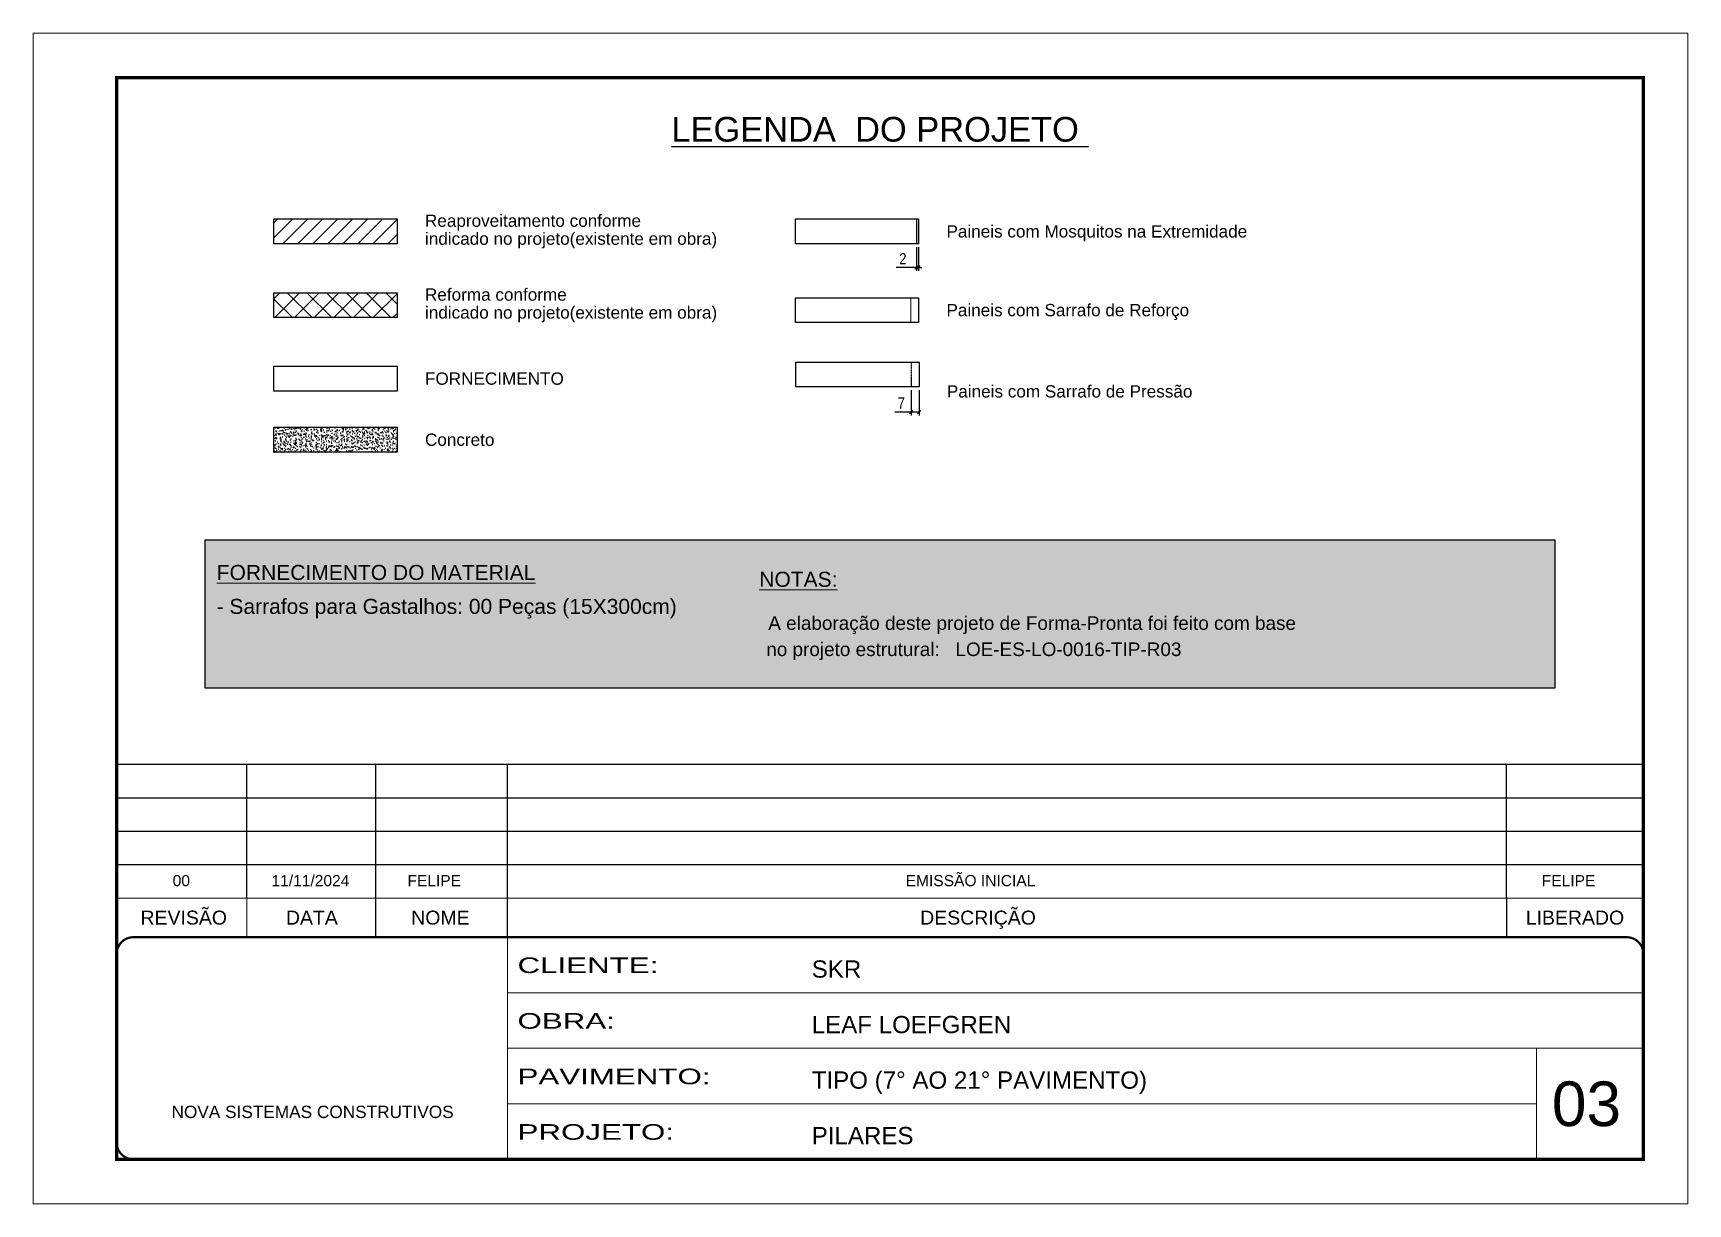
# Model space of a CAD drawing. Extents: x 14400 to 27878, y -21631 to 6985.
# Drawn here: x 17597 to 19082, y 5935 to 6985 of the extents above; entities that cross this region are included whole.
import ezdxf
from ezdxf.enums import TextEntityAlignment as Align

# ---------------------------------------------------------------- set-up
doc = ezdxf.new("R2010")
doc.units = 0
for name, pattern in [('CONTINUO', [0]), ('DASHED', [0.75, 0.5, -0.25]), ('HIDDEN', [0.375, 0.25, -0.125])]:
    doc.linetypes.add(name, pattern=pattern)
for name, color, linetype, lineweight in [('CARIMBO', 255, 'Continuous', 9), ('Folhas', 255, 'Continuous', 9), ('Hachura', 251, 'Continuous', 9), ('SARRAFO DE PRESSAO', 251, 'DASHED', 9)]:
    doc.layers.add(name, color=color, linetype=linetype, lineweight=lineweight)
for name, color, linetype in [('COTA', 241, 'Continuous'), ('cotas', 4, 'Continuous'), ('Painéis', 200, 'Continuous'), ('SARR_2.2x7', 40, 'Continuous')]:
    doc.layers.add(name, color=color, linetype=linetype)
doc.layers.add('Demarcação 2', color=7, linetype='Continuous', lineweight=9, true_color=0xe0e0e0)
doc.styles.add('ARIAL', font='arial.ttf')
doc.styles.add('COTA TECNICA-50', font='techl___.ttf', dxfattribs={"height": 10})
doc.styles.add('Tecnologia', font='')
doc.styles.get('Tecnologia').set_extended_font_data('Forgotten Futurist')
doc.dimstyles.new('COTA PAINEL-50', dxfattribs={"dimtxt": 10, "dimasz": 3, "dimexe": 3, "dimexo": 3, "dimgap": 3, "dimtad": 1, "dimdec": 1, "dimzin": 12, "dimdsep": 46, "dimtxsty": 'COTA TECNICA-50', "dimblk1": 'OBLIQUE', "dimblk2": 'OBLIQUE', "dimsah": 1, "dimcen": 0.9, "dimclrd": 4, "dimclre": 4, "dimclrt": 240, "dimadec": 1, "dimazin": 3, "dimtfac": 1, "dimtdec": 1, "dimtmove": 0, "dimatfit": 3, "dimfxl": 1, "dimtolj": 1, "dimtzin": 12, "dimarcsym": 0})

# ---------------------------------------------------------------- blocks, each defined once
blk = doc.blocks.new('_Oblique')
at = {"color": 0, "linetype": 'ByBlock', "lineweight": -2}
blk.add_line((-0.5, -0.5), (0.5, 0.5), dxfattribs=at)
blk = doc.blocks.new('*D29')
at = {"layer": 'cotas', "color": 4, "lineweight": -2, "transparency": 16777216}
for p, q in [((18389.6, 6792.8), (18389.6, 6771.4)), ((18391.6, 6792.8), (18391.6, 6771.4)), ((18389.6, 6774.4), (18371.5, 6774.4)), ((18391.6, 6774.4), (18389.6, 6774.4)), ((18391.6, 6774.4), (18394.6, 6774.4))]:
    blk.add_line(p, q, dxfattribs=at)
at = {"layer": 'Defpoints', "color": 0, "transparency": 16777216}
for p in [(18389.6, 6795.8), (18391.6, 6795.8), (18389.6, 6774.4)]:
    blk.add_point(p, dxfattribs=at)
at = {"layer": 'cotas', "color": 4, "lineweight": -2, "transparency": 16777216, "xscale": 3, "yscale": 3, "zscale": 3}
blk.add_blockref('_Oblique', (18389.6, 6774.4), dxfattribs=at)
at = {"layer": 'cotas', "color": 4, "lineweight": -2, "transparency": 16777216, "xscale": 3, "yscale": 3, "zscale": 3, "rotation": 180}
blk.add_blockref('_Oblique', (18391.6, 6774.4), dxfattribs=at)
at = {"layer": 'cotas', "color": 240, "transparency": 16777216, "insert": (18377.5, 6782.4), "char_height": 10, "attachment_point": 5, "style": 'COTA TECNICA-50'}
blk.add_mtext('\\A1;2', dxfattribs=at)
blk = doc.blocks.new('*D30')
at = {"layer": 'cotas', "color": 4, "lineweight": -2, "transparency": 16777216}
for p, q in [((18385, 6664.4), (18385, 6641.9)), ((18392, 6664.4), (18392, 6641.9)), ((18385, 6644.9), (18370.2, 6644.9)), ((18392, 6644.9), (18385, 6644.9))]:
    blk.add_line(p, q, dxfattribs=at)
at = {"layer": 'Defpoints', "color": 0, "transparency": 16777216}
for p in [(18385, 6667.4), (18392, 6667.4), (18385, 6644.9)]:
    blk.add_point(p, dxfattribs=at)
at = {"layer": 'cotas', "color": 4, "lineweight": -2, "transparency": 16777216, "xscale": 3, "yscale": 3, "zscale": 3, "rotation": 180}
blk.add_blockref('_Oblique', (18385, 6644.9), dxfattribs=at)
at = {"layer": 'cotas', "color": 4, "lineweight": -2, "transparency": 16777216, "xscale": 3, "yscale": 3, "zscale": 3}
blk.add_blockref('_Oblique', (18392, 6644.9), dxfattribs=at)
at = {"layer": 'cotas', "color": 240, "transparency": 16777216, "insert": (18376.1, 6653), "char_height": 10, "attachment_point": 5, "style": 'COTA TECNICA-50'}
blk.add_mtext('\\A1;7', dxfattribs=at)
blk = doc.blocks.new('9999999999')
at = {"color": 30, "linetype": 'CONTINUO'}
for p, q in [((98564.6, 34230.2), (98564.6, 34429.4)), ((98564.6, 34379.6), (99584, 34379.6)), ((98564.6, 34329.8), (99488, 34329.8)), ((99584, 34329.8), (99488, 34329.8)), ((99488, 34329.8), (99488, 34230.2)), ((98564.6, 34280), (99488, 34280))]:
    blk.add_line(p, q, dxfattribs=at)
at = {"color": 30, "linetype": 'CONTINUO', "const_width": 2}
blk.add_lwpolyline([(99584, 34230.2), (99584, 34414.4, 0.414214), (99569, 34429.4), (98229, 34429.4, 0.414214), (98214, 34414.4), (98214, 34245.2, 0.414214), (98229, 34230.2), (99584, 34230.2)], format="xyb", dxfattribs=at)
at = {"layer": 'Folhas'}
blk.add_lwpolyline([(98139, 34190.2), (99624, 34190.2), (99624, 35240.2), (98139, 35240.2)], close=True, dxfattribs=at)
at = {"layer": 'Folhas', "color": 30, "const_width": 3}
blk.add_lwpolyline([(98214, 34230.2), (99584, 34230.2), (99584, 35200.2), (98214, 35200.2)], close=True, dxfattribs=at)
at = {"color": 7, "linetype": 'Continuous', "ltscale": 5, "style": 'ARIAL'}
for s, height, p in [('SKR', 15.48, (98837.7, 34393.1)), ('LEAF LOEFGREN', 15.483, (98837.7, 34343.3)), ('TIPO (7° AO 21° PAVIMENTO)', 15.483, (98837.7, 34293.5)), ('NOVA SISTEMAS CONSTRUTIVOS', 11.059, (98263.2, 34267.2)), ('PILARES', 15.48, (98837.7, 34243.7))]:
    blk.add_text(s, height=height, dxfattribs=at).set_placement(p)
at = {"layer": 'Folhas', "color": 7, "style": 'Tecnologia', "width": 1.5}
for s, p in [('CLIENTE:', (98573.7, 34397.2)), ('OBRA:', (98573.7, 34347.3)), ('PAVIMENTO:', (98573.7, 34297.5)), ('PROJETO:', (98573.7, 34247.7))]:
    blk.add_text(s, height=14, dxfattribs=at).set_placement(p)

msp = doc.modelspace()

# ---------------------------------------------------------------- hatches: boundary and pattern name
at = {"layer": 'COTA', "linetype": 'ByBlock'}
h = msp.add_hatch(dxfattribs=at)
h.set_pattern_fill('AR-CONC', color=256, scale=0.9, style=0)
h.set_pattern_definition([(50, (-80542.011, -28255.478), (6.45534164, -0.56476921), [0.675, -7.425]), (355, (-80542.011, -28255.478), (-1.248762, 6.7697292), [0.54, -5.94]), (100.4514445, (-80541.473, -28255.525), (5.20657962, 6.20495992), [0.57366173, -6.310279]), (46.1842, (-80542.011, -28253.678), (9.605172, -1.4896735), [1.0125, -11.1375]), (96.635635, (-80541.211, -28253.802), (8.4119575, 8.7670674), [0.8604931, -9.4654238]), (351.184164, (-80542.011, -28253.678), (8.4119575, 8.7670674), [0.81, -8.91]), (21, (-80541.111, -28254.128), (5.37216347, -3.62357002), [0.675, -7.425]), (326, (-80541.111, -28254.128), (2.189838, 6.5263504), [0.54, -5.94]), (71.451445, (-80540.6634, -28254.43), (7.5620014, 2.90278038), [0.5736617, -6.310279]), (37.5, (-80542.011, -28255.4778), (0.1094387, 2.996044684), [0, -5.868, 0, -6.03, 0, -5.9625]), (7.5, (-80542.011, -28255.4778), (2.36762584, 3.54970541), [0, -3.438, 0, -5.733, 0, -2.2725]), (327.5, (-80544.018, -28255.4778), (4.804401926, -0.202993846), [0, -2.25, 0, -7.02, 0, -9.315]), (317.5, (-80544.918, -28255.478), (5.24867552, 0.90094484), [0, -2.925, 0, -4.662, 0, -6.615])])
h.paths.add_polyline_path([(17923.635, 6608.955), (17923.635, 6631.207), (17813.066, 6631.207), (17813.066, 6608.955)])
at = {"layer": 'Demarcação 2'}
h = msp.add_hatch(color=8, dxfattribs=at)
h.set_gradient(color1=(112, 112, 112), one_color=1, tint=1, name='SPHERICAL')
h.paths.add_polyline_path([(17751.394, 6530.134), (18962.654, 6530.134), (18962.654, 6397.123), (17751.394, 6397.123)])
at = {"layer": 'Hachura', "linetype": 'ByBlock'}
h = msp.add_hatch(dxfattribs=at)
h.set_pattern_fill('ANSI31', color=256, scale=3)
h.set_pattern_definition([(45, (-114607.533, -28255.478), (-6.7351921, 6.7351921), [])])
h.paths.add_polyline_path([(17923.635, 6818.049), (17813.066, 6818.049), (17813.066, 6795.797), (17923.635, 6795.797)])
h = msp.add_hatch(dxfattribs=at)
h.set_pattern_fill('ANSI37', color=256, scale=100)
h.set_pattern_definition([(45, (-99337.061, -28255.478), (-8.8388348, 8.8388348), []), (135, (-99337.061, -28255.478), (-8.8388348, -8.8388348), [])])
h.paths.add_polyline_path([(17923.635, 6751.815), (17813.066, 6751.815), (17813.066, 6729.563), (17923.635, 6729.563)])

# ---------------------------------------------------------------- linework, layer by layer
at = {"color": 30}
for p, q in [((17671.967, 6328.971), (19041.967, 6328.971)), ((17788.73, 6208.971), (17788.73, 6328.971)), ((17904.39, 6208.971), (17904.39, 6328.971)), ((18022.551, 6208.971), (18022.551, 6328.971)), ((18919.31, 6208.971), (18919.31, 6328.971)), ((17671.967, 6298.971), (19041.967, 6298.971)), ((17671.967, 6268.971), (19041.967, 6268.971)), ((17671.967, 6238.971), (19041.967, 6238.971))]:
    msp.add_line(p, q, dxfattribs=at)
msp.add_lwpolyline([(17751.394, 6530.134), (18962.654, 6530.134), (18962.654, 6397.123), (17751.394, 6397.123)], close=True, dxfattribs=at)
at = {"color": 30, "const_width": 1}
for points in [[(17671.967, 6208.971), (19041.967, 6208.971)], [(17788.73, 6208.971), (17788.73, 6173.971)], [(17904.39, 6208.971), (17904.39, 6173.971)], [(18022.551, 6208.971), (18022.551, 6173.971)], [(18919.31, 6208.971), (18919.31, 6173.971)]]:
    msp.add_lwpolyline(points, dxfattribs=at)
at = {"layer": 'COTA', "linetype": 'ByBlock'}
msp.add_lwpolyline([(17813.066, 6631.207), (17923.635, 6631.207), (17923.635, 6608.955), (17813.066, 6608.955)], close=True, dxfattribs=at)
at = {"layer": 'Painéis'}
msp.add_line((18389.605, 6818.049), (18389.605, 6795.797), dxfattribs=at)
for points in [[(17813.066, 6818.049), (17923.635, 6818.049), (17923.635, 6795.797), (17813.066, 6795.797)], [(18281.036, 6818.049), (18391.605, 6818.049), (18391.605, 6795.797), (18281.036, 6795.797)], [(17813.066, 6751.815), (17923.635, 6751.815), (17923.635, 6729.563), (17813.066, 6729.563)], [(18281.036, 6747.448), (18391.605, 6747.448), (18391.605, 6725.197), (18281.036, 6725.197)], [(17813.066, 6686.01), (17923.635, 6686.01), (17923.635, 6663.758), (17813.066, 6663.758)], [(18281.4, 6689.619), (18391.969, 6689.619), (18391.969, 6667.367), (18281.4, 6667.367)]]:
    msp.add_lwpolyline(points, close=True, dxfattribs=at)
at = {"layer": 'SARR_2.2x7', "linetype": 'HIDDEN'}
msp.add_line((18384.969, 6689.619), (18384.969, 6667.367), dxfattribs=at)
at = {"layer": 'SARRAFO DE PRESSAO'}
for p, q in [((18384.605, 6747.448), (18388.105, 6747.448)), ((18384.605, 6747.448), (18384.605, 6725.197)), ((18391.605, 6747.448), (18388.105, 6747.448)), ((18391.605, 6747.448), (18391.605, 6725.197)), ((18384.605, 6725.197), (18388.105, 6725.197)), ((18391.605, 6725.197), (18388.105, 6725.197))]:
    msp.add_line(p, q, dxfattribs=at)

# ---------------------------------------------------------------- block references
at = {"layer": 'SARRAFO DE PRESSAO', "color": 6, "linetype": 'ByBlock'}
msp.add_blockref('9999999999', (-80542.011, -28255.478), dxfattribs=at)

# ---------------------------------------------------------------- texts
at = {"color": 0, "linetype": 'Continuous', "ltscale": 5, "style": 'ARIAL'}
msp.add_text('%%ULEGENDA  DO PROJETO ', height=22.1184, dxfattribs=at).set_placement((18356.879, 6887.404), align=Align.CENTER)
at = {"style": 'ARIAL'}
for s, p in [('REVISÃO', (17732.149, 6191.471)), ('DATA', (17847.127, 6191.471)), ('NOME', (17962.485, 6191.471)), ('DESCRIÇÃO', (18444.934, 6191.471)), ('LIBERADO', (18980.611, 6191.471))]:
    msp.add_text(s, height=12.5, dxfattribs=at).set_placement(p, align=Align.MIDDLE_CENTER)
at = {"layer": 'CARIMBO', "style": 'ARIAL'}
for s, p in [('Reaproveitamento conforme ', (17948.635, 6816.5)), ('indicado no projeto(existente em obra)', (17948.635, 6800.412)), ('Paineis com Mosquitos na Extremidade', (18416.605, 6806.923)), ('Reforma conforme ', (17948.635, 6750.266)), ('Paineis com Sarrafo de Reforço', (18416.605, 6736.322)), ('indicado no projeto(existente em obra)', (17948.635, 6734.177)), ('FORNECIMENTO', (17948.635, 6674.884)), ('Paineis com Sarrafo de Pressão', (18416.969, 6663.432)), ('Concreto', (17948.635, 6620.081))]:
    msp.add_text(s, height=11, dxfattribs=at).set_placement(p, align=Align.MIDDLE_LEFT)
at = {"layer": 'CARIMBO', "color": 5, "style": 'ARIAL'}
for s, height, p in [('%%UFORNECIMENTO DO MATERIAL', 13.5, (17761.742, 6494.263)), ('%%UNOTAS:', 13.5, (18248.64, 6488.146)), ('- Sarrafos para Gastalhos: 00 Peças (15X300cm)', 13.5, (17761.628, 6463.837)), ('  A elaboração deste projeto de Forma-Pronta foi feito com base', 12.15, (18247.283, 6449.538)), ('  no projeto estrutural:', 12.15, (18245.463, 6426.054))]:
    msp.add_text(s, height=height, dxfattribs=at).set_placement(p)
at = {"layer": 'CARIMBO', "color": 1, "style": 'ARIAL'}
msp.add_text('LOE-ES-LO-0016-TIP-R03', height=12.15, dxfattribs=at).set_placement((18424.689, 6426.054))
at = {"layer": 'CARIMBO', "style": 'ARIAL'}
for s, p in [('00', (17722.234, 6219.653)), ('11/11/2024', (17810.881, 6219.653)), ('FELIPE', (17932.917, 6219.653)), ('EMISSÃO INICIAL', (18379.968, 6219.653)), ('FELIPE', (18950.823, 6219.653))]:
    msp.add_text(s, height=10, dxfattribs=at).set_placement(p)
at = {"layer": 'CARIMBO', "color": 7, "style": 'ARIAL'}
msp.add_text('03', height=40, dxfattribs=at).set_placement((18959.878, 6004.527))

# ---------------------------------------------------------------- dimensions: what is measured, and where the dimension line sits
at = {"layer": 'cotas'}
for base, p1, p2, picture, middle in [((18389.605, 6774.378), (18391.605, 6795.797), (18389.605, 6795.797), '*D29', (18377.55, 6782.378)), ((18384.969, 6644.885), (18391.969, 6667.367), (18384.969, 6667.367), '*D30', (18376.104, 6652.958))]:
    dim = msp.add_linear_dim(base=base, p1=p1, p2=p2, dimstyle='COTA PAINEL-50', dxfattribs=at)
    dim.commit()
    dim.dimension.update_dxf_attribs({"geometry": picture, "text_midpoint": middle})

doc.saveas('drawing.dxf')
